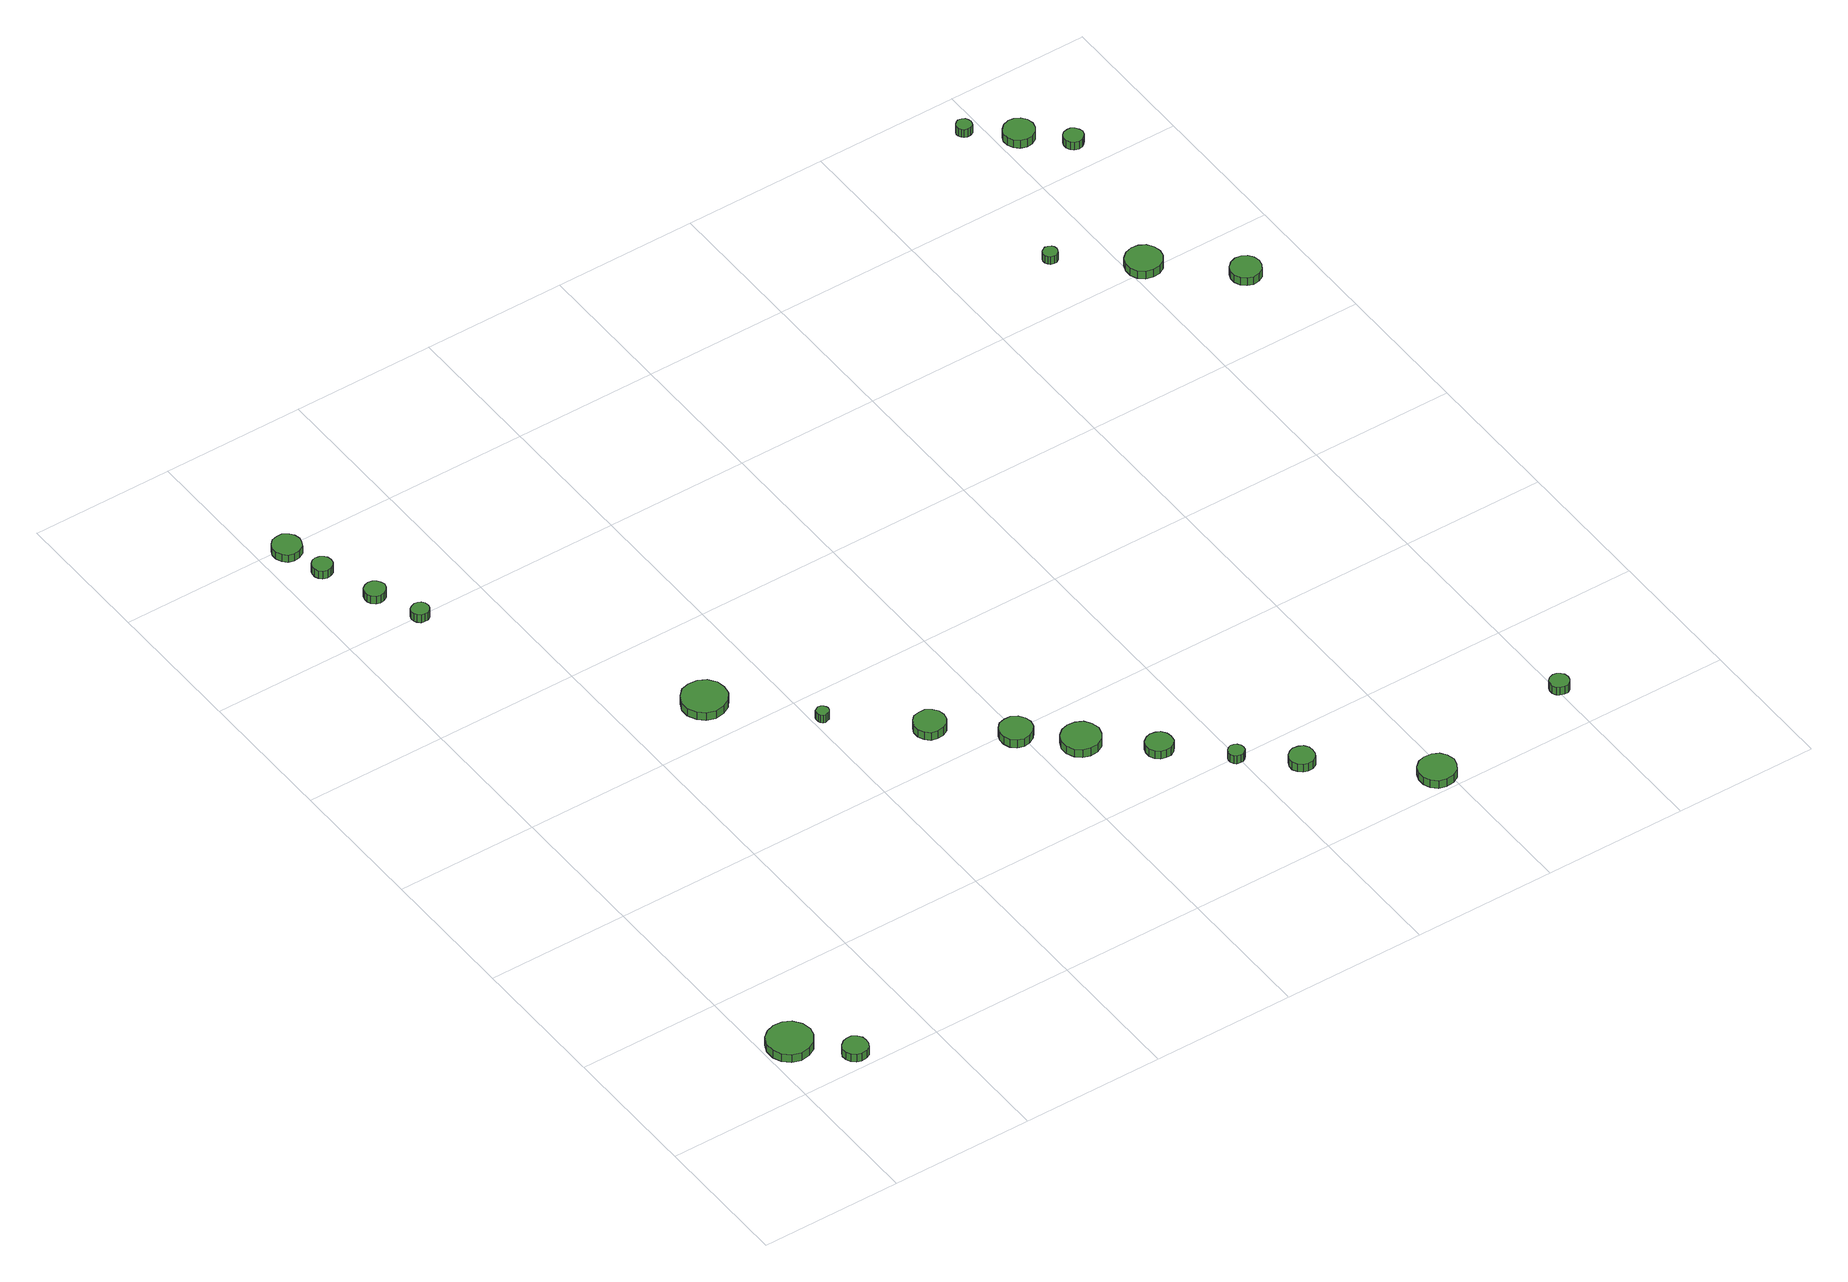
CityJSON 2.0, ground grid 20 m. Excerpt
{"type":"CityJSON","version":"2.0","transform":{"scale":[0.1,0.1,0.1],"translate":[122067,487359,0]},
"CityObjects":{
"tree1":{"type":"SolitaryVegetationObject","attributes":{"function":"something"},"geometry":[{"type":"MultiSurface","lod":"1","boundaries":[[[0,1,2,3,4,5,6,7,8,9,10,11,12,13,14]],[[15,16,17,18,19,20,21,22,23,24,25,26,27,28,29]],[[0,29,28,1]],[[1,28,27,2]],[[2,27,26,3]],[[3,26,25,4]],[[4,25,24,5]],[[5,24,23,6]],[[6,23,22,7]],[[7,22,21,8]],[[8,21,20,9]],[[9,20,19,10]],[[10,19,18,11]],[[11,18,17,12]],[[12,17,16,13]],[[13,16,15,14]],[[14,15,29,0]]]}]},
"tree2":{"type":"SolitaryVegetationObject","attributes":{"function":"something"},"geometry":[{"type":"MultiSurface","lod":"1","boundaries":[[[30,31,32,33,34,35,36,37,38,39,40,41,42,43,44]],[[45,46,47,48,49,50,51,52,53,54,55,56,57,58,59]],[[30,59,58,31]],[[31,58,57,32]],[[32,57,56,33]],[[33,56,55,34]],[[34,55,54,35]],[[35,54,53,36]],[[36,53,52,37]],[[37,52,51,38]],[[38,51,50,39]],[[39,50,49,40]],[[40,49,48,41]],[[41,48,47,42]],[[42,47,46,43]],[[43,46,45,44]],[[44,45,59,30]]]}]},
"tree3":{"type":"SolitaryVegetationObject","attributes":{"function":"something"},"geometry":[{"type":"MultiSurface","lod":"1","boundaries":[[[60,61,62,63,64,65,66,67,68,69,70,71,72,73,74]],[[75,76,77,78,79,80,81,82,83,84,85,86,87,88,89]],[[60,89,88,61]],[[61,88,87,62]],[[62,87,86,63]],[[63,86,85,64]],[[64,85,84,65]],[[65,84,83,66]],[[66,83,82,67]],[[67,82,81,68]],[[68,81,80,69]],[[69,80,79,70]],[[70,79,78,71]],[[71,78,77,72]],[[72,77,76,73]],[[73,76,75,74]],[[74,75,89,60]]]}]},
"tree4":{"type":"SolitaryVegetationObject","attributes":{"function":"something"},"geometry":[{"type":"MultiSurface","lod":"1","boundaries":[[[90,91,92,93,94,95,96,97,98,99,100,101,102,103,104]],[[105,106,107,108,109,110,111,112,113,114,115,116,117,118,119]],[[90,119,118,91]],[[91,118,117,92]],[[92,117,116,93]],[[93,116,115,94]],[[94,115,114,95]],[[95,114,113,96]],[[96,113,112,97]],[[97,112,111,98]],[[98,111,110,99]],[[99,110,109,100]],[[100,109,108,101]],[[101,108,107,102]],[[102,107,106,103]],[[103,106,105,104]],[[104,105,119,90]]]}]},
"tree5":{"type":"SolitaryVegetationObject","attributes":{"function":"something"},"geometry":[{"type":"MultiSurface","lod":"1","boundaries":[[[120,121,122,123,124,125,126,127,128,129,130,131,132,133,134]],[[135,136,137,138,139,140,141,142,143,144,145,146,147,148,149]],[[120,149,148,121]],[[121,148,147,122]],[[122,147,146,123]],[[123,146,145,124]],[[124,145,144,125]],[[125,144,143,126]],[[126,143,142,127]],[[127,142,141,128]],[[128,141,140,129]],[[129,140,139,130]],[[130,139,138,131]],[[131,138,137,132]],[[132,137,136,133]],[[133,136,135,134]],[[134,135,149,120]]]}]},
"tree6":{"type":"SolitaryVegetationObject","attributes":{"function":"something"},"geometry":[{"type":"MultiSurface","lod":"1","boundaries":[[[150,151,152,153,154,155,156,157,158,159,160,161,162,163,164]],[[165,166,167,168,169,170,171,172,173,174,175,176,177,178,179]],[[150,179,178,151]],[[151,178,177,152]],[[152,177,176,153]],[[153,176,175,154]],[[154,175,174,155]],[[155,174,173,156]],[[156,173,172,157]],[[157,172,171,158]],[[158,171,170,159]],[[159,170,169,160]],[[160,169,168,161]],[[161,168,167,162]],[[162,167,166,163]],[[163,166,165,164]],[[164,165,179,150]]]}]},
"tree7":{"type":"SolitaryVegetationObject","attributes":{"function":"something"},"geometry":[{"type":"MultiSurface","lod":"1","boundaries":[[[180,181,182,183,184,185,186,187,188,189,190,191,192,193,194]],[[195,196,197,198,199,200,201,202,203,204,205,206,207,208,209]],[[180,209,208,181]],[[181,208,207,182]],[[182,207,206,183]],[[183,206,205,184]],[[184,205,204,185]],[[185,204,203,186]],[[186,203,202,187]],[[187,202,201,188]],[[188,201,200,189]],[[189,200,199,190]],[[190,199,198,191]],[[191,198,197,192]],[[192,197,196,193]],[[193,196,195,194]],[[194,195,209,180]]]}]},
"tree8":{"type":"SolitaryVegetationObject","attributes":{"function":"something"},"geometry":[{"type":"MultiSurface","lod":"1","boundaries":[[[210,211,212,213,214,215,216,217,218,219,220,221,222,223,224]],[[225,226,227,228,229,230,231,232,233,234,235,236,237,238,239]],[[210,239,238,211]],[[211,238,237,212]],[[212,237,236,213]],[[213,236,235,214]],[[214,235,234,215]],[[215,234,233,216]],[[216,233,232,217]],[[217,232,231,218]],[[218,231,230,219]],[[219,230,229,220]],[[220,229,228,221]],[[221,228,227,222]],[[222,227,226,223]],[[223,226,225,224]],[[224,225,239,210]]]}]},
"tree9":{"type":"SolitaryVegetationObject","attributes":{"function":"something"},"geometry":[{"type":"MultiSurface","lod":"1","boundaries":[[[240,241,242,243,244,245,246,247,248,249,250,251,252,253,254]],[[255,256,257,258,259,260,261,262,263,264,265,266,267,268,269]],[[240,269,268,241]],[[241,268,267,242]],[[242,267,266,243]],[[243,266,265,244]],[[244,265,264,245]],[[245,264,263,246]],[[246,263,262,247]],[[247,262,261,248]],[[248,261,260,249]],[[249,260,259,250]],[[250,259,258,251]],[[251,258,257,252]],[[252,257,256,253]],[[253,256,255,254]],[[254,255,269,240]]]}]},
"tree10":{"type":"SolitaryVegetationObject","attributes":{"function":"something"},"geometry":[{"type":"MultiSurface","lod":"1","boundaries":[[[270,271,272,273,274,275,276,277,278,279,280,281,282,283,284]],[[285,286,287,288,289,290,291,292,293,294,295,296,297,298,299]],[[270,299,298,271]],[[271,298,297,272]],[[272,297,296,273]],[[273,296,295,274]],[[274,295,294,275]],[[275,294,293,276]],[[276,293,292,277]],[[277,292,291,278]],[[278,291,290,279]],[[279,290,289,280]],[[280,289,288,281]],[[281,288,287,282]],[[282,287,286,283]],[[283,286,285,284]],[[284,285,299,270]]]}]},
"tree11":{"type":"SolitaryVegetationObject","attributes":{"function":"something"},"geometry":[{"type":"MultiSurface","lod":"1","boundaries":[[[300,301,302,303,304,305,306,307,308,309,310,311,312,313,314]],[[315,316,317,318,319,320,321,322,323,324,325,326,327,328,329]],[[300,329,328,301]],[[301,328,327,302]],[[302,327,326,303]],[[303,326,325,304]],[[304,325,324,305]],[[305,324,323,306]],[[306,323,322,307]],[[307,322,321,308]],[[308,321,320,309]],[[309,320,319,310]],[[310,319,318,311]],[[311,318,317,312]],[[312,317,316,313]],[[313,316,315,314]],[[314,315,329,300]]]}]},
"tree12":{"type":"SolitaryVegetationObject","attributes":{"function":"something"},"geometry":[{"type":"MultiSurface","lod":"1","boundaries":[[[330,331,332,333,334,335,336,337,338,339,340,341,342,343,344]],[[345,346,347,348,349,350,351,352,353,354,355,356,357,358,359]],[[330,359,358,331]],[[331,358,357,332]],[[332,357,356,333]],[[333,356,355,334]],[[334,355,354,335]],[[335,354,353,336]],[[336,353,352,337]],[[337,352,351,338]],[[338,351,350,339]],[[339,350,349,340]],[[340,349,348,341]],[[341,348,347,342]],[[342,347,346,343]],[[343,346,345,344]],[[344,345,359,330]]]}]},
"tree13":{"type":"SolitaryVegetationObject","attributes":{"function":"something"},"geometry":[{"type":"MultiSurface","lod":"1","boundaries":[[[360,361,362,363,364,365,366,367,368,369,370,371,372,373,374]],[[375,376,377,378,379,380,381,382,383,384,385,386,387,388,389]],[[360,389,388,361]],[[361,388,387,362]],[[362,387,386,363]],[[363,386,385,364]],[[364,385,384,365]],[[365,384,383,366]],[[366,383,382,367]],[[367,382,381,368]],[[368,381,380,369]],[[369,380,379,370]],[[370,379,378,371]],[[371,378,377,372]],[[372,377,376,373]],[[373,376,375,374]],[[374,375,389,360]]]}]},
"tree14":{"type":"SolitaryVegetationObject","attributes":{"function":"something"},"geometry":[{"type":"MultiSurface","lod":"1","boundaries":[[[390,391,392,393,394,395,396,397,398,399,400,401,402,403,404]],[[405,406,407,408,409,410,411,412,413,414,415,416,417,418,419]],[[390,419,418,391]],[[391,418,417,392]],[[392,417,416,393]],[[393,416,415,394]],[[394,415,414,395]],[[395,414,413,396]],[[396,413,412,397]],[[397,412,411,398]],[[398,411,410,399]],[[399,410,409,400]],[[400,409,408,401]],[[401,408,407,402]],[[402,407,406,403]],[[403,406,405,404]],[[404,405,419,390]]]}]},
"tree15":{"type":"SolitaryVegetationObject","attributes":{"function":"something"},"geometry":[{"type":"MultiSurface","lod":"1","boundaries":[[[420,421,422,423,424,425,426,427,428,429,430,431,432,433,434]],[[435,436,437,438,439,440,441,442,443,444,445,446,447,448,449]],[[420,449,448,421]],[[421,448,447,422]],[[422,447,446,423]],[[423,446,445,424]],[[424,445,444,425]],[[425,444,443,426]],[[426,443,442,427]],[[427,442,441,428]],[[428,441,440,429]],[[429,440,439,430]],[[430,439,438,431]],[[431,438,437,432]],[[432,437,436,433]],[[433,436,435,434]],[[434,435,449,420]]]}]},
"tree16":{"type":"SolitaryVegetationObject","attributes":{"function":"something"},"geometry":[{"type":"MultiSurface","lod":"1","boundaries":[[[450,451,452,453,454,455,456,457,458,459,460,461,462,463,464]],[[465,466,467,468,469,470,471,472,473,474,475,476,477,478,479]],[[450,479,478,451]],[[451,478,477,452]],[[452,477,476,453]],[[453,476,475,454]],[[454,475,474,455]],[[455,474,473,456]],[[456,473,472,457]],[[457,472,471,458]],[[458,471,470,459]],[[459,470,469,460]],[[460,469,468,461]],[[461,468,467,462]],[[462,467,466,463]],[[463,466,465,464]],[[464,465,479,450]]]}]},
"tree17":{"type":"SolitaryVegetationObject","attributes":{"function":"something"},"geometry":[{"type":"MultiSurface","lod":"1","boundaries":[[[480,481,482,483,484,485,486,487,488,489,490,491,492,493,494]],[[495,496,497,498,499,500,501,502,503,504,505,506,507,508,509]],[[480,509,508,481]],[[481,508,507,482]],[[482,507,506,483]],[[483,506,505,484]],[[484,505,504,485]],[[485,504,503,486]],[[486,503,502,487]],[[487,502,501,488]],[[488,501,500,489]],[[489,500,499,490]],[[490,499,498,491]],[[491,498,497,492]],[[492,497,496,493]],[[493,496,495,494]],[[494,495,509,480]]]}]},
"tree18":{"type":"SolitaryVegetationObject","attributes":{"function":"something"},"geometry":[{"type":"MultiSurface","lod":"1","boundaries":[[[510,511,512,513,514,515,516,517,518,519,520,521,522,523,524]],[[525,526,527,528,529,530,531,532,533,534,535,536,537,538,539]],[[510,539,538,511]],[[511,538,537,512]],[[512,537,536,513]],[[513,536,535,514]],[[514,535,534,515]],[[515,534,533,516]],[[516,533,532,517]],[[517,532,531,518]],[[518,531,530,519]],[[519,530,529,520]],[[520,529,528,521]],[[521,528,527,522]],[[522,527,526,523]],[[523,526,525,524]],[[524,525,539,510]]]}]},
"tree19":{"type":"SolitaryVegetationObject","attributes":{"function":"something"},"geometry":[{"type":"MultiSurface","lod":"1","boundaries":[[[540,541,542,543,544,545,546,547,548,549,550,551,552,553,554]],[[555,556,557,558,559,560,561,562,563,564,565,566,567,568,569]],[[540,569,568,541]],[[541,568,567,542]],[[542,567,566,543]],[[543,566,565,544]],[[544,565,564,545]],[[545,564,563,546]],[[546,563,562,547]],[[547,562,561,548]],[[548,561,560,549]],[[549,560,559,550]],[[550,559,558,551]],[[551,558,557,552]],[[552,557,556,553]],[[553,556,555,554]],[[554,555,569,540]]]}]},
"tree20":{"type":"SolitaryVegetationObject","attributes":{"function":"something"},"geometry":[{"type":"MultiSurface","lod":"1","boundaries":[[[570,571,572,573,574,575,576,577,578,579,580,581,582,583,584]],[[585,586,587,588,589,590,591,592,593,594,595,596,597,598,599]],[[570,599,598,571]],[[571,598,597,572]],[[572,597,596,573]],[[573,596,595,574]],[[574,595,594,575]],[[575,594,593,576]],[[576,593,592,577]],[[577,592,591,578]],[[578,591,590,579]],[[579,590,589,580]],[[580,589,588,581]],[[581,588,587,582]],[[582,587,586,583]],[[583,586,585,584]],[[584,585,599,570]]]}]},
"tree21":{"type":"SolitaryVegetationObject","attributes":{"function":"something"},"geometry":[{"type":"MultiSurface","lod":"1","boundaries":[[[600,601,602,603,604,605,606,607,608,609,610,611,612,613,614]],[[615,616,617,618,619,620,621,622,623,624,625,626,627,628,629]],[[600,629,628,601]],[[601,628,627,602]],[[602,627,626,603]],[[603,626,625,604]],[[604,625,624,605]],[[605,624,623,606]],[[606,623,622,607]],[[607,622,621,608]],[[608,621,620,609]],[[609,620,619,610]],[[610,619,618,611]],[[611,618,617,612]],[[612,617,616,613]],[[613,616,615,614]],[[614,615,629,600]]]}]},
"tree22":{"type":"SolitaryVegetationObject","attributes":{"function":"something"},"geometry":[{"type":"MultiSurface","lod":"1","boundaries":[[[630,631,632,633,634,635,636,637,638,639,640,641,642,643,644]],[[645,646,647,648,649,650,651,652,653,654,655,656,657,658,659]],[[630,659,658,631]],[[631,658,657,632]],[[632,657,656,633]],[[633,656,655,634]],[[634,655,654,635]],[[635,654,653,636]],[[636,653,652,637]],[[637,652,651,638]],[[638,651,650,639]],[[639,650,649,640]],[[640,649,648,641]],[[641,648,647,642]],[[642,647,646,643]],[[643,646,645,644]],[[644,645,659,630]]]}]}
},
"vertices":[
[65,82,17],[62,95,17],[54,106,17],[43,112,17],[30,113,17],[18,109,17],[8,101,17],[3,89,17],[3,76,17],[8,64,17],[18,55,17],[30,51,17],[43,53,17],[54,59,17],[62,70,17],[62,70,4],[54,59,4],[43,53,4],[30,51,4],[18,55,4],[8,64,4],[3,76,4],[3,89,4],[8,101,4],[18,109,4],[30,113,4],[43,112,4],[54,106,4],[62,95,4],[65,82,4],
[111,25,16],[110,32,16],[106,38,16],[100,42,16],[92,42,16],[86,40,16],[80,35,16],[77,29,16],[77,22,16],[80,15,16],[86,10,16],[92,8,16],[100,9,16],[106,12,16],[110,18,16],[110,18,3],[106,12,3],[100,9,3],[92,8,3],[86,10,3],[80,15,3],[77,22,3],[77,29,3],[80,35,3],[86,40,3],[92,42,3],[100,42,3],[106,38,3],[110,32,3],[111,25,3],
[67,1137,15],[66,1143,15],[63,1147,15],[58,1150,15],[52,1151,15],[46,1149,15],[42,1145,15],[40,1140,15],[40,1134,15],[42,1129,15],[46,1125,15],[52,1123,15],[58,1124,15],[63,1127,15],[66,1131,15],[66,1131,2],[63,1127,2],[58,1124,2],[52,1123,2],[46,1125,2],[42,1129,2],[40,1134,2],[40,1140,2],[42,1145,2],[46,1149,2],[52,1151,2],[58,1150,2],[63,1147,2],[66,1143,2],[67,1137,2],
[57,1192,15],[55,1200,15],[51,1206,15],[43,1211,15],[35,1211,15],[27,1209,15],[21,1203,15],[18,1196,15],[18,1188,15],[21,1180,15],[27,1174,15],[35,1172,15],[43,1173,15],[51,1177,15],[55,1184,15],[55,1184,3],[51,1177,3],[43,1173,3],[35,1172,3],[27,1174,3],[21,1180,3],[18,1188,3],[18,1196,3],[21,1203,3],[27,1209,3],[35,1211,3],[43,1211,3],[51,1206,3],[55,1200,3],[57,1192,3],
[97,1062,14],[95,1068,14],[92,1073,14],[87,1076,14],[81,1077,14],[75,1075,14],[70,1071,14],[68,1065,14],[68,1059,14],[70,1054,14],[75,1050,14],[81,1048,14],[87,1049,14],[92,1052,14],[95,1056,14],[95,1056,1],[92,1052,1],[87,1049,1],[81,1048,1],[75,1050,1],[70,1054,1],[68,1059,1],[68,1065,1],[70,1071,1],[75,1075,1],[81,1077,1],[87,1076,1],[92,1073,1],[95,1068,1],[97,1062,1],
[119,999,15],[118,1004,15],[115,1008,15],[111,1010,15],[106,1011,15],[101,1009,15],[97,1006,15],[95,1001,15],[95,996,15],[97,992,15],[101,988,15],[106,987,15],[111,987,15],[115,990,15],[118,994,15],[118,994,2],[115,990,2],[111,987,2],[106,987,2],[101,988,2],[97,992,2],[95,996,2],[95,1001,2],[97,1006,2],[101,1009,2],[106,1011,2],[111,1010,2],[115,1008,2],[118,1004,2],[119,999,2],
[334,657,21],[332,669,21],[324,680,21],[313,686,21],[300,687,21],[288,684,21],[279,675,21],[273,663,21],[273,651,21],[279,639,21],[288,630,21],[300,626,21],[313,628,21],[324,634,21],[332,644,21],[332,644,8],[324,634,8],[313,628,8],[300,626,8],[288,630,8],[279,639,8],[273,651,8],[273,663,8],[279,675,8],[288,684,8],[300,687,8],[313,686,8],[324,680,8],[332,669,8],[334,657,8],
[422,555,16],[421,558,16],[419,561,16],[416,563,16],[412,564,16],[409,562,16],[406,560,16],[405,557,16],[405,553,16],[406,550,16],[409,547,16],[412,546,16],[416,547,16],[419,548,16],[421,551,16],[421,551,3],[419,548,3],[416,547,3],[412,546,3],[409,547,3],[406,550,3],[405,553,3],[405,557,3],[406,560,3],[409,562,3],[412,564,3],[416,563,3],[419,561,3],[421,558,3],[422,555,3],
[535,463,15],[533,472,15],[528,479,15],[520,484,15],[511,484,15],[502,482,15],[496,476,15],[492,468,15],[492,459,15],[496,450,15],[502,444,15],[511,442,15],[520,443,15],[528,447,15],[533,454,15],[533,454,2],[528,447,2],[520,443,2],[511,442,2],[502,444,2],[496,450,2],[492,459,2],[492,468,2],[496,476,2],[502,482,2],[511,484,2],[520,484,2],[528,479,2],[533,472,2],[535,463,2],
[617,390,15],[615,399,15],[610,407,15],[601,412,15],[592,412,15],[583,410,15],[576,403,15],[573,395,15],[573,386,15],[576,377,15],[583,371,15],[592,368,15],[601,369,15],[610,374,15],[615,381,15],[615,381,2],[610,374,2],[601,369,2],[592,368,2],[583,371,2],[576,377,2],[573,386,2],[573,395,2],[576,403,2],[583,410,2],[592,412,2],[601,412,2],[610,407,2],[615,399,2],[617,390,2],
[681,333,14],[678,344,14],[672,353,14],[662,358,14],[651,359,14],[641,356,14],[633,349,14],[628,339,14],[628,328,14],[633,317,14],[641,310,14],[651,307,14],[662,308,14],[672,313,14],[678,322,14],[678,322,1],[672,313,1],[662,308,1],[651,307,1],[641,310,1],[633,317,1],[628,328,1],[628,339,1],[633,349,1],[641,356,1],[651,359,1],[662,358,1],[672,353,1],[678,344,1],[681,333,1],
[746,267,15],[745,274,15],[740,281,15],[734,284,15],[726,285,15],[719,283,15],[713,278,15],[710,271,15],[710,263,15],[713,256,15],[719,251,15],[726,249,15],[734,249,15],[740,253,15],[745,259,15],[745,259,2],[740,253,2],[734,249,2],[726,249,2],[719,251,2],[713,256,2],[710,263,2],[710,271,2],[713,278,2],[719,283,2],[726,285,2],[734,284,2],[740,281,2],[745,274,2],[746,267,2],
[810,200,14],[809,204,14],[806,208,14],[802,210,14],[798,211,14],[793,209,14],[790,206,14],[788,202,14],[788,197,14],[790,193,14],[793,190,14],[798,189,14],[802,189,14],[806,191,14],[809,195,14],[809,195,1],[806,191,1],[802,189,1],[798,189,1],[793,190,1],[790,193,1],[788,197,1],[788,202,1],[790,206,1],[793,209,1],[798,211,1],[802,210,1],[806,208,1],[809,204,1],[810,200,1],
[878,145,14],[877,152,14],[873,158,14],[867,161,14],[859,162,14],[853,160,14],[847,155,14],[844,148,14],[844,141,14],[847,135,14],[853,130,14],[859,128,14],[867,128,14],[873,132,14],[877,138,14],[877,138,1],[873,132,1],[867,128,1],[859,128,1],[853,130,1],[847,135,1],[844,141,1],[844,148,1],[847,155,1],[853,160,1],[859,162,1],[867,161,1],[873,158,1],[877,152,1],[878,145,1],
[1013,28,16],[1010,39,16],[1004,47,16],[995,52,16],[984,53,16],[974,50,16],[966,43,16],[962,33,16],[962,23,16],[966,13,16],[974,6,16],[984,3,16],[995,4,16],[1004,9,16],[1010,18,16],[1010,18,3],[1004,9,3],[995,4,3],[984,3,3],[974,6,3],[966,13,3],[962,23,3],[962,33,3],[966,43,3],[974,50,3],[984,53,3],[995,52,3],[1004,47,3],[1010,39,3],[1013,28,3],
[1217,71,16],[1216,77,16],[1213,81,16],[1208,84,16],[1203,85,16],[1197,83,16],[1193,79,16],[1191,74,16],[1191,68,16],[1193,63,16],[1197,60,16],[1203,58,16],[1208,58,16],[1213,61,16],[1216,66,16],[1216,66,3],[1213,61,3],[1208,58,3],[1203,58,3],[1197,60,3],[1193,63,3],[1191,68,3],[1191,74,3],[1193,79,3],[1197,83,3],[1203,85,3],[1208,84,3],[1213,81,3],[1216,77,3],[1217,71,3],
[1137,1079,24],[1136,1083,24],[1134,1086,24],[1130,1088,24],[1126,1089,24],[1122,1087,24],[1119,1085,24],[1117,1081,24],[1117,1077,24],[1119,1073,24],[1122,1070,24],[1126,1069,24],[1130,1069,24],[1134,1071,24],[1136,1075,24],[1136,1075,11],[1134,1071,11],[1130,1069,11],[1126,1069,11],[1122,1070,11],[1119,1073,11],[1117,1077,11],[1117,1081,11],[1119,1085,11],[1122,1087,11],[1126,1089,11],[1130,1088,11],[1134,1086,11],[1136,1083,11],[1137,1079,11],
[1241,1001,24],[1239,1011,24],[1233,1020,24],[1224,1025,24],[1214,1026,24],[1204,1023,24],[1196,1016,24],[1192,1006,24],[1192,996,24],[1196,987,24],[1204,980,24],[1214,977,24],[1224,978,24],[1233,983,24],[1239,991,24],[1239,991,11],[1233,983,11],[1224,978,11],[1214,977,11],[1204,980,11],[1196,987,11],[1192,996,11],[1192,1006,11],[1196,1016,11],[1204,1023,11],[1214,1026,11],[1224,1025,11],[1233,1020,11],[1239,1011,11],[1241,1001,11],
[1182,1332,25],[1181,1336,25],[1179,1340,25],[1175,1342,25],[1170,1343,25],[1166,1341,25],[1163,1338,25],[1161,1334,25],[1161,1330,25],[1163,1326,25],[1166,1323,25],[1170,1322,25],[1175,1322,25],[1179,1324,25],[1181,1328,25],[1181,1328,12],[1179,1324,12],[1175,1322,12],[1170,1322,12],[1166,1323,12],[1163,1326,12],[1161,1330,12],[1161,1334,12],[1163,1338,12],[1166,1341,12],[1170,1343,12],[1175,1342,12],[1179,1340,12],[1181,1336,12],[1182,1332,12],
[1333,915,24],[1331,924,24],[1326,931,24],[1319,935,24],[1310,936,24],[1302,933,24],[1295,927,24],[1292,919,24],[1292,911,24],[1295,903,24],[1302,897,24],[1310,894,24],[1319,895,24],[1326,899,24],[1331,907,24],[1331,907,11],[1326,899,11],[1319,895,11],[1310,894,11],[1302,897,11],[1295,903,11],[1292,911,11],[1292,919,11],[1295,927,11],[1302,933,11],[1310,936,11],[1319,935,11],[1326,931,11],[1331,924,11],[1333,915,11],
[1244,1285,25],[1242,1294,25],[1237,1301,25],[1229,1305,25],[1221,1306,25],[1212,1303,25],[1206,1297,25],[1202,1289,25],[1202,1281,25],[1206,1273,25],[1212,1267,25],[1221,1264,25],[1229,1265,25],[1237,1269,25],[1242,1277,25],[1242,1277,12],[1237,1269,12],[1229,1265,12],[1221,1264,12],[1212,1267,12],[1206,1273,12],[1202,1281,12],[1202,1289,12],[1206,1297,12],[1212,1303,12],[1221,1306,12],[1229,1305,12],[1237,1301,12],[1242,1294,12],[1244,1285,12],
[1287,1237,25],[1285,1242,25],[1282,1247,25],[1277,1250,25],[1272,1250,25],[1266,1249,25],[1262,1245,25],[1260,1240,25],[1260,1234,25],[1262,1229,25],[1266,1225,25],[1272,1223,25],[1277,1224,25],[1282,1227,25],[1285,1231,25],[1285,1231,12],[1282,1227,12],[1277,1224,12],[1272,1223,12],[1266,1225,12],[1262,1229,12],[1260,1234,12],[1260,1240,12],[1262,1245,12],[1266,1249,12],[1272,1250,12],[1277,1250,12],[1282,1247,12],[1285,1242,12],[1287,1237,12]
]}
